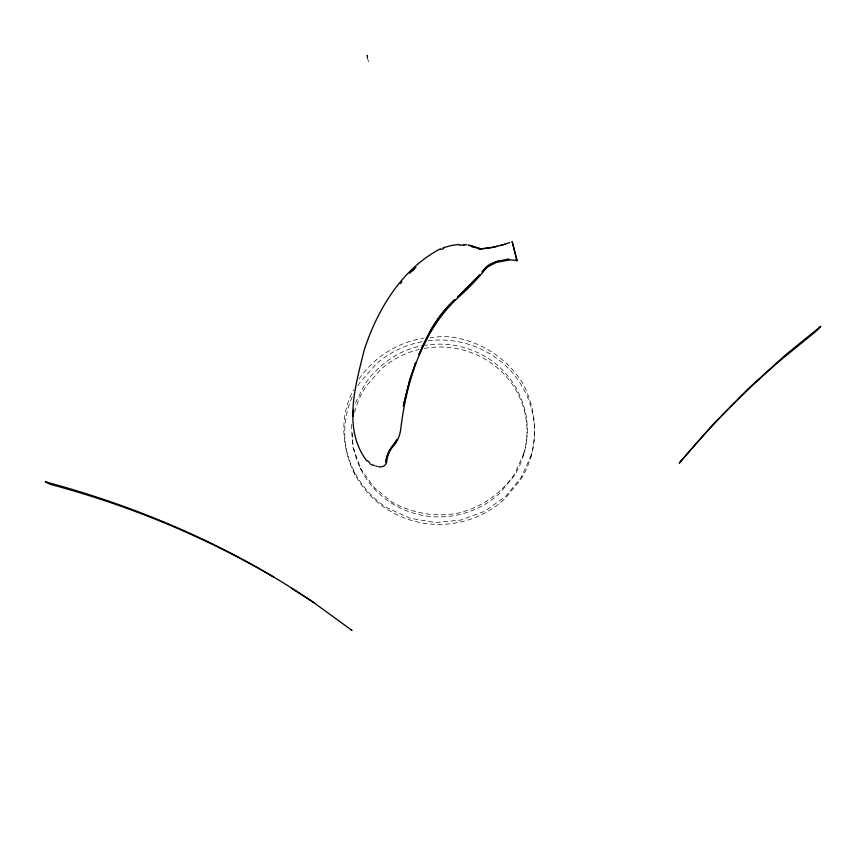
<?xml version="1.0" encoding="UTF-8"?>
<svg xmlns="http://www.w3.org/2000/svg" width="865" height="865" viewBox="0 0 865 865"><rect width="100%" height="100%" fill="white"/><g stroke="black" fill="none" stroke-linecap="round" stroke-linejoin="round"><path stroke-width="0.65" stroke-dasharray="4.33 3.24" d="M530.775 457.217C537.911 432.684 534.83 406.604 523.163 384.017C506.209 356.034 475.415 337.642 442.664 336.399L430.251 337.642M523.563 455.087L524.233 451.573C534.948 414.832 516.751 374.091 483.805 355.699C465.965 345.914 445.097 341.859 424.985 345.362M351.341 424.445L352.909 447.237L361.548 470.711M531.391 454.774L521.217 477.512L519.714 479.372L505.365 496.618L484.692 511.291L460.894 520.07L435.473 522.525L410.324 518.297L387.336 507.993C348.768 484 331.403 430.24 353.612 389.737M524.006 453.022L514.643 473.912C501.678 492.931 482.421 506.901 459.964 512.523L459.164 512.826C435.971 517.757 412.129 513.259 391.575 501.895L373.734 487.071L360.586 468.495M355.439 403.004L365.387 383.227C379.367 363.949 399.889 349.19 423.72 345.481M359.029 379C373.983 357.332 397.565 342.151 423.526 338.269M368.458 61.891L367.484 57.814M353.709 471.706L354.866 474.182M428.045 340.788A94.901 92.166 -5.5 0 1 519.26 381.725A94.901 92.166 -5.5 0 1 520.752 479.545L504.998 498.651A94.901 92.166 -5.5 0 1 384.32 507.463A94.901 92.166 -5.5 0 1 353.493 393.964M357.959 385.704A94.901 92.166 -5.5 0 1 360.1 382.33L375.94 364.208A94.901 92.166 -5.5 0 1 422.693 341.61M424.196 348.4A87.462 84.932 -5.5 0 1 511.691 383.519A87.462 84.932 -5.5 0 1 514.297 475.631L499.775 493.212A87.462 84.932 -5.5 0 1 404.031 509.755A87.462 84.932 -5.5 0 1 352.163 430.208M354.65 412.151A87.462 84.932 -5.5 0 1 366.252 386.06L380.849 369.323A87.462 84.932 -5.5 0 1 419.06 349.471"/><path stroke-width="1.3" d="M353.234 416.454L353.58 409.437M385.844 462.613C386.385 453.628 392.061 446.491 397.046 439.474A31.756 31.345 -89.6 0 1 394.202 444.264L391.942 446.837A29.378 29.096 78 0 0 386.028 460.904M400.484 283.59L401.879 281.904M411.491 271.448L415.946 267.274M440.48 248.785C401.911 268.799 377.583 309.356 364.349 349.525C355.623 384.903 342.345 428.759 366.792 460.894M509.766 242.503L504.944 244.2A100.437 97.81 -46.5 0 1 500.057 245.649M443.183 247.758L451.552 245.433L458.893 244.449M504.944 244.2L492.607 247.358L480.94 248.774L468.614 245.163A37.671 37.152 -52 0 1 476.323 247.682A12.694 12.467 -46.9 0 0 482.54 248.742A100.437 97.81 -46.5 0 0 497.58 246.287M463.781 244.481L467.014 244.86M471.49 246.644L475.177 247.725M477.631 248.439L481.318 249.52M372.264 465.154L369.885 463.705M273.989 577.247C204.097 536.159 128.442 505.246 50.17 484.292L45.326 481.74L46.05 482.01C141.006 507.528 232.469 547.231 313.876 602.667M291.591 588.33L312.406 601.597L352.012 630.444L350.887 629.623M367.571 55.998L367.128 55.457L367.484 57.814M516.232 259.273A34.373 33.767 -36.6 0 0 517.011 260.657A39.13 38.676 -41.9 0 0 509.161 259.997L496.261 262.409L486.952 267.339A241.378 232.977 -60.5 0 1 457.866 297.765C422.034 331.327 406.55 381.141 400.776 428.716A31.616 31.205 -89.6 0 1 394.937 444.178L392.688 446.74A29.259 28.978 78 0 0 386.623 462.44A6.433 6.358 82.4 0 1 381.097 466.895A18.219 18.003 85 0 1 378.351 466.668M498.467 260.884A39.303 38.839 -42 0 0 486.595 266.669L482.086 272.107C487.806 263.101 498.932 260.473 508.912 259.284A39.303 38.839 -42 0 0 506.263 259.424M441.02 249.531A60.161 59.458 -53.1 0 1 443.713 248.504M376.989 466.397A18.219 18.003 85 0 1 375.659 466.03M374.361 465.554A18.219 18.003 85 0 1 373.096 464.97M369.625 462.689A18.219 18.003 85 0 1 367.647 460.742M459.358 245.206A37.509 36.99 -52 0 1 464.224 245.249M409.653 273.318A177.768 177.065 -16 0 1 414.313 268.691M403.858 403.458L403.35 406.226L409.232 381.887L415.73 362.543L410.161 378.675L403.858 403.458M422.369 346.811L418.92 354.628L431.84 328.332A126.387 125.814 -16.8 0 1 437.798 319.066L439.961 316.103A126.387 125.814 -16.8 0 1 454.676 299.701C440.631 312.86 430.175 329.327 422.369 346.811M681.285 460.753L679.274 463.132C709.862 426.596 743.262 392.483 779.279 361.267L816.874 330.56L820.82 326.31L786.144 354.38L748.214 388.699L713.257 424.196L681.285 460.753M479.783 274.778L457.401 297.225L462.602 292.5A242.405 233.928 -60.5 0 0 470.171 285.115L479.783 274.778M517.011 260.657L512.156 241.551L517.011 260.657"/></g></svg>
